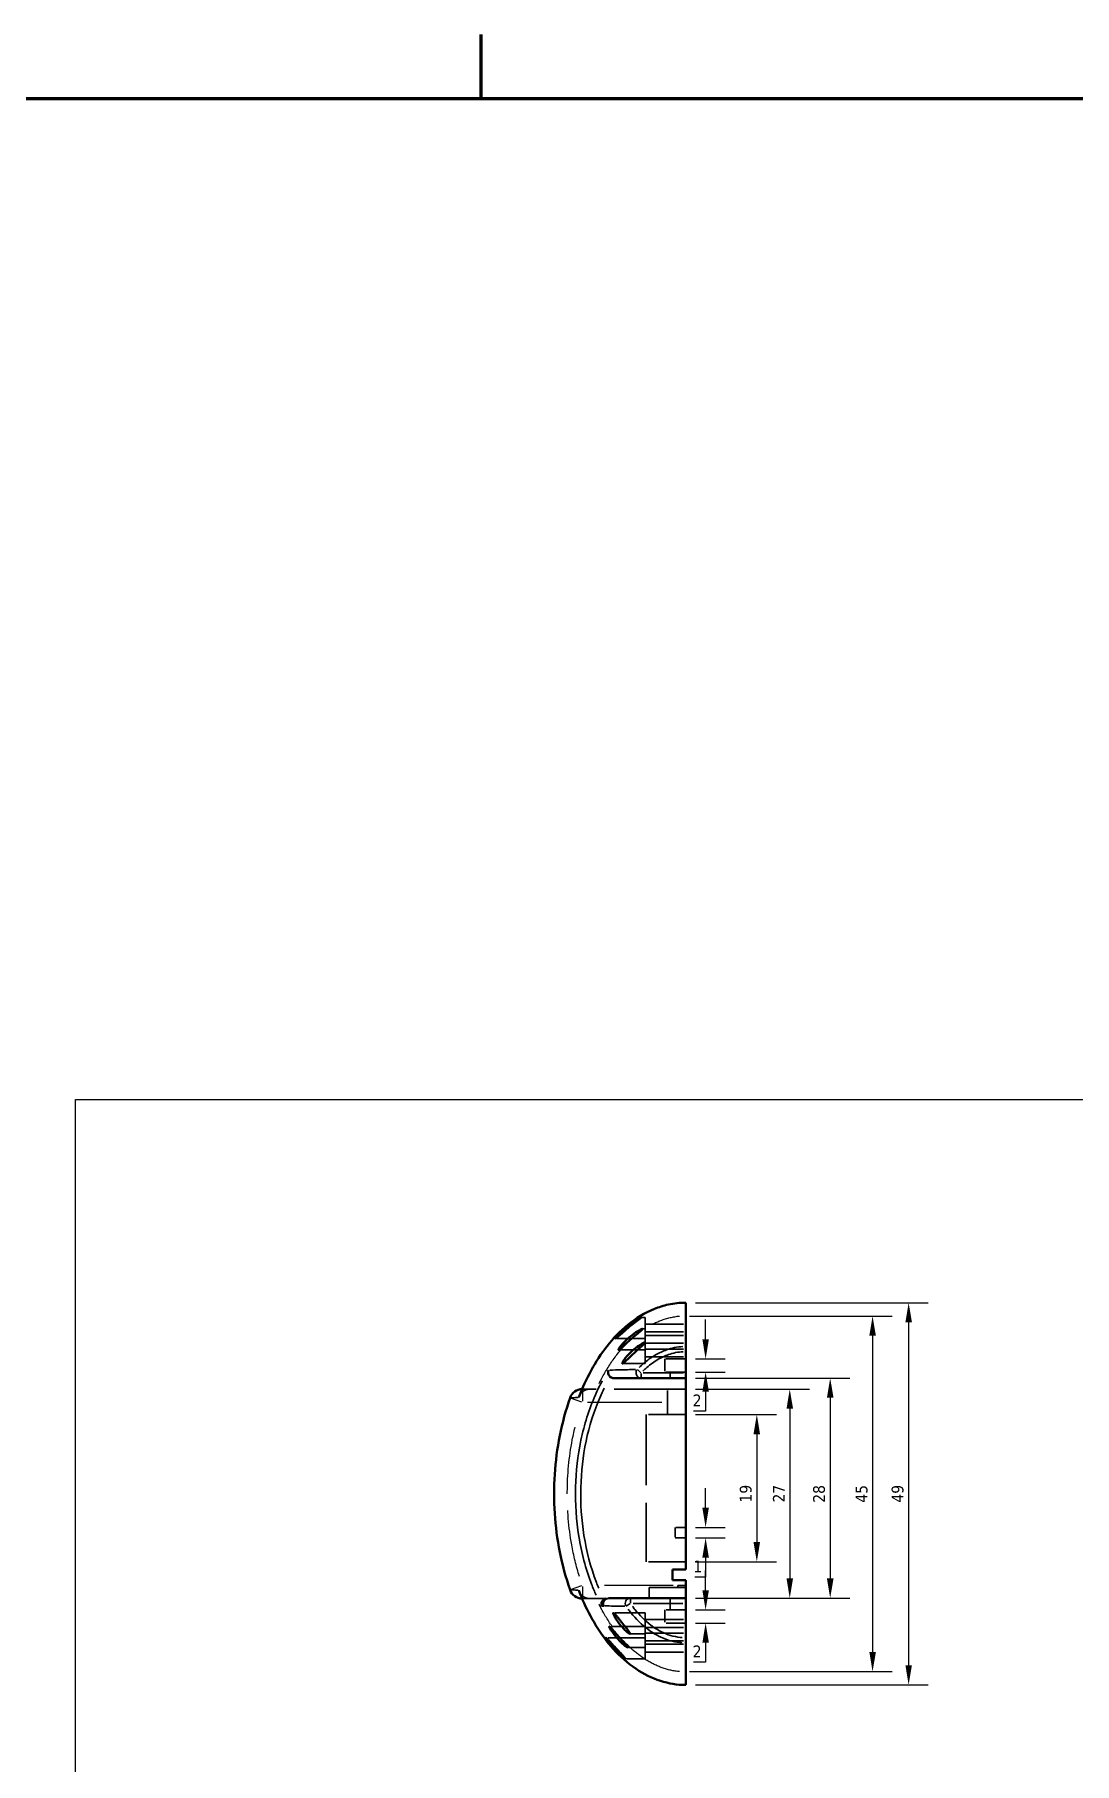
# Model space of a CAD drawing. Header units: millimetres. Extents: x 25 to 1092, y 13 to 851.
# Drawn here: x 222.6 to 354.9, y 626.2 to 846.3 of the extents above; entities that cross this region are included whole.
import ezdxf

# ---------------------------------------------------------------- set-up
doc = ezdxf.new("R2010")
doc.units = ezdxf.units.MM
doc.header["$LTSCALE"] = 50.8
doc.linetypes.add('DASHED', pattern=[0.2067, 0.1654, -0.0413])
for name, color, linetype, lineweight in [('Border (ANSI)', 7, 'Continuous', 70), ('Hidden (ANSI)', 7, 'DASHED', 35), ('Hidden Narrow (ANSI)', 7, 'DASHED', 25), ('Visible (ANSI)', 7, 'Continuous', 50), ('Visible Narrow (ANSI)', 7, 'Continuous', 35)]:
    doc.layers.add(name, color=color, linetype=linetype, lineweight=lineweight)
doc.styles.add('Note Text (ISO)', font='tahoma.ttf')
doc.dimstyles.get("Standard").update_dxf_attribs({"dimtxt": 1.5, "dimasz": 2.5, "dimexe": 2.5, "dimexo": 1.25, "dimtad": 1, "dimtoh": 1, "dimdec": 0, "dimzin": 0, "dimdsep": 46, "dimtxsty": 'Note Text (ISO)', "dimcen": 2, "dimclrd": 256, "dimclre": 256, "dimclrt": 256, "dimadec": 0, "dimazin": 0, "dimtfac": 1, "dimtdec": 0, "dimtofl": 0, "dimtmove": 0, "dimatfit": 3, "dimfxl": 25.4, "dimtolj": 1, "dimtzin": 0, "dimlwd": -1, "dimlwe": -1, "dimarcsym": 0})

# ---------------------------------------------------------------- blocks, each defined once
blk = doc.blocks.new('Borders Default Border')
at = {"layer": 'Border (ANSI)'}
blk.add_line((5.5, 16.5), (5.5, 16.66), dxfattribs=at)
at = {"layer": 'Border (ANSI)', "flags": 128}
blk.add_lwpolyline([(0.75, 0.5), (0.75, 16.5), (21.25, 16.5), (21.25, 0.5), (0.75, 0.5)], dxfattribs=at)
blk = doc.blocks.new('*D36')
at = {"transparency": 16777216}
for p, q in [((306.7, 684.9), (336.32, 684.9)), ((333.82, 682.4), (333.82, 638.75)), ((306.7, 636.25), (336.32, 636.25))]:
    blk.add_line(p, q, dxfattribs=at)
for points in [[(333.41, 682.4), (334.24, 682.4), (333.82, 684.9)], [(333.41, 638.75), (334.24, 638.75), (333.82, 636.25)]]:
    blk.add_solid(points, dxfattribs=at)
at = {"layer": 'Defpoints', "color": 0, "transparency": 16777216}
for p in [(305.45, 684.9), (305.45, 636.25), (333.82, 636.25)]:
    blk.add_point(p, dxfattribs=at)
at = {"transparency": 16777216, "insert": (332.42, 660.58), "char_height": 1.5, "attachment_point": 5, "rotation": 90, "style": 'Note Text (ISO)'}
blk.add_mtext('\\A1;49', dxfattribs=at)
blk = doc.blocks.new('*D37')
at = {"transparency": 16777216}
for p, q in [((305.92, 683.2), (331.73, 683.2)), ((329.23, 680.7), (329.23, 640.43)), ((305.92, 637.93), (331.73, 637.93))]:
    blk.add_line(p, q, dxfattribs=at)
for points in [[(328.82, 680.7), (329.65, 680.7), (329.23, 683.2)], [(328.82, 640.43), (329.65, 640.43), (329.23, 637.93)]]:
    blk.add_solid(points, dxfattribs=at)
at = {"layer": 'Defpoints', "color": 0, "transparency": 16777216}
for p in [(304.67, 683.2), (304.67, 637.93), (329.23, 637.93)]:
    blk.add_point(p, dxfattribs=at)
at = {"transparency": 16777216, "insert": (327.84, 660.56), "char_height": 1.5, "attachment_point": 5, "rotation": 89.9991, "style": 'Note Text (ISO)'}
blk.add_mtext('\\A1;45', dxfattribs=at)
blk = doc.blocks.new('*D39')
at = {"transparency": 16777216}
for p, q in [((306.7, 670.66), (317, 670.66)), ((314.5, 668.16), (314.5, 654.42)), ((306.7, 651.92), (317, 651.92))]:
    blk.add_line(p, q, dxfattribs=at)
for points in [[(314.08, 668.16), (314.91, 668.16), (314.5, 670.66)], [(314.08, 654.42), (314.91, 654.42), (314.5, 651.92)]]:
    blk.add_solid(points, dxfattribs=at)
at = {"layer": 'Defpoints', "color": 0, "transparency": 16777216}
for p in [(305.45, 670.66), (305.45, 651.92), (314.5, 651.92)]:
    blk.add_point(p, dxfattribs=at)
at = {"transparency": 16777216, "insert": (313.09, 660.59), "char_height": 1.5, "attachment_point": 5, "rotation": 90, "style": 'Note Text (ISO)'}
blk.add_mtext('\\A1;19', dxfattribs=at)
blk = doc.blocks.new('*D40')
at = {"transparency": 16777216}
for p, q in [((306.7, 675.29), (326.34, 675.29)), ((323.84, 672.79), (323.84, 649.79)), ((306.7, 647.29), (326.34, 647.29))]:
    blk.add_line(p, q, dxfattribs=at)
for points in [[(323.42, 672.79), (324.26, 672.79), (323.84, 675.29)], [(323.42, 649.79), (324.26, 649.79), (323.84, 647.29)]]:
    blk.add_solid(points, dxfattribs=at)
at = {"layer": 'Defpoints', "color": 0, "transparency": 16777216}
for p in [(305.45, 675.29), (305.45, 647.29), (323.84, 647.29)]:
    blk.add_point(p, dxfattribs=at)
at = {"transparency": 16777216, "insert": (322.43, 660.56), "char_height": 1.5, "attachment_point": 5, "rotation": 90, "style": 'Note Text (ISO)'}
blk.add_mtext('\\A1;28', dxfattribs=at)
blk = doc.blocks.new('*D41')
at = {"transparency": 16777216}
for p, q in [((307.98, 658.79), (307.98, 661.29)), ((306.7, 656.29), (310.48, 656.29)), ((306.7, 654.96), (310.48, 654.96)), ((307.98, 652.46), (307.98, 649.96)), ((307.98, 649.96), (306.63, 649.96))]:
    blk.add_line(p, q, dxfattribs=at)
for points in [[(307.57, 658.79), (308.4, 658.79), (307.98, 656.29)], [(307.57, 652.46), (308.4, 652.46), (307.98, 654.96)]]:
    blk.add_solid(points, dxfattribs=at)
at = {"layer": 'Defpoints', "color": 0, "transparency": 16777216}
for p in [(305.45, 656.29), (305.45, 654.96), (307.98, 654.96)]:
    blk.add_point(p, dxfattribs=at)
at = {"transparency": 16777216, "insert": (306.99, 651.33), "char_height": 1.5, "attachment_point": 5, "style": 'Note Text (ISO)'}
blk.add_mtext('\\A1;1', dxfattribs=at)
blk = doc.blocks.new('*D48')
at = {"transparency": 16777216}
for p, q in [((307.98, 680.24), (307.98, 682.74)), ((306.7, 677.74), (310.48, 677.74)), ((306.7, 676.07), (310.48, 676.07)), ((307.98, 673.57), (307.98, 671.07)), ((307.98, 671.07), (306.43, 671.07))]:
    blk.add_line(p, q, dxfattribs=at)
for points in [[(307.57, 680.24), (308.4, 680.24), (307.98, 677.74)], [(307.57, 673.57), (308.4, 673.57), (307.98, 676.07)]]:
    blk.add_solid(points, dxfattribs=at)
at = {"layer": 'Defpoints', "color": 0, "transparency": 16777216}
for p in [(305.45, 677.74), (305.45, 676.07), (307.98, 676.07)]:
    blk.add_point(p, dxfattribs=at)
at = {"transparency": 16777216, "insert": (306.9, 672.46), "char_height": 1.5, "attachment_point": 5, "style": 'Note Text (ISO)'}
blk.add_mtext('\\A1;2', dxfattribs=at)
blk = doc.blocks.new('*D49')
at = {"transparency": 16777216}
for p, q in [((307.98, 648.29), (307.98, 650.79)), ((306.7, 645.79), (310.48, 645.79)), ((306.7, 644.12), (310.48, 644.12)), ((307.98, 641.62), (307.98, 639.12)), ((307.98, 639.12), (306.43, 639.12))]:
    blk.add_line(p, q, dxfattribs=at)
for points in [[(307.57, 648.29), (308.4, 648.29), (307.98, 645.79)], [(307.57, 641.62), (308.4, 641.62), (307.98, 644.12)]]:
    blk.add_solid(points, dxfattribs=at)
at = {"layer": 'Defpoints', "color": 0, "transparency": 16777216}
for p in [(305.45, 645.79), (305.45, 644.12), (307.98, 644.12)]:
    blk.add_point(p, dxfattribs=at)
at = {"transparency": 16777216, "insert": (306.9, 640.51), "char_height": 1.5, "attachment_point": 5, "style": 'Note Text (ISO)'}
blk.add_mtext('\\A1;2', dxfattribs=at)
blk = doc.blocks.new('*D53')
at = {"transparency": 16777216}
for p, q in [((306.7, 673.9), (321.19, 673.9)), ((318.69, 671.4), (318.69, 649.79)), ((306.7, 647.29), (321.19, 647.29))]:
    blk.add_line(p, q, dxfattribs=at)
for points in [[(318.28, 671.4), (319.11, 671.4), (318.69, 673.9)], [(318.28, 649.79), (319.11, 649.79), (318.69, 647.29)]]:
    blk.add_solid(points, dxfattribs=at)
at = {"layer": 'Defpoints', "color": 0, "transparency": 16777216}
for p in [(305.45, 673.9), (305.45, 647.29), (318.69, 647.29)]:
    blk.add_point(p, dxfattribs=at)
at = {"transparency": 16777216, "insert": (317.3, 660.59), "char_height": 1.5, "attachment_point": 5, "rotation": 90, "style": 'Note Text (ISO)'}
blk.add_mtext('\\A1;27', dxfattribs=at)

msp = doc.modelspace()

# ---------------------------------------------------------------- linework, layer by layer
msp.add_lwpolyline([(524.77, 500.75), (227.77, 500.75), (227.77, 710.75), (524.77, 710.75)], close=True)
at = {"layer": 'Hidden (ANSI)', "ltscale": 0.063182}
msp.add_line((300.28, 683), (299.72, 683), dxfattribs=at)
at = {"layer": 'Hidden (ANSI)', "ltscale": 0.247275}
for p, q in [((300.28, 683), (300.28, 681.57)), ((300.28, 641.01), (300.28, 639.57))]:
    msp.add_line(p, q, dxfattribs=at)
at = {"layer": 'Hidden (ANSI)', "ltscale": 0.424221}
msp.add_line((300.28, 680.34), (296.51, 680.34), dxfattribs=at)
at = {"layer": 'Hidden (ANSI)', "ltscale": 0.038005}
msp.add_line((300.28, 681.57), (299.95, 681.57), dxfattribs=at)
at = {"layer": 'Hidden (ANSI)', "ltscale": 0.580428}
for p, q in [((300.28, 682.17), (305.45, 682.17)), ((300.28, 681.17), (305.45, 681.17)), ((300.28, 680.73), (305.45, 680.73)), ((300.28, 679.73), (305.45, 679.73)), ((300.28, 679), (305.45, 679)), ((300.28, 678), (305.45, 678)), ((300.28, 644.57), (305.45, 644.57)), ((300.28, 643.57), (305.45, 643.57)), ((300.28, 642.85), (305.45, 642.85)), ((300.28, 641.85), (305.45, 641.85)), ((300.28, 641.41), (305.45, 641.41)), ((300.28, 640.41), (305.45, 640.41))]:
    msp.add_line(p, q, dxfattribs=at)
at = {"layer": 'Hidden (ANSI)', "ltscale": 0.280598}
for p, q in [((300.28, 681.57), (300.28, 679.84)), ((300.28, 642.74), (300.28, 641.01))]:
    msp.add_line(p, q, dxfattribs=at)
at = {"layer": 'Hidden (ANSI)', "ltscale": 0.381349}
msp.add_line((300.28, 678.9), (296.89, 678.9), dxfattribs=at)
at = {"layer": 'Hidden (ANSI)', "ltscale": 0.004218}
msp.add_line((300.28, 679.84), (300.25, 679.84), dxfattribs=at)
at = {"layer": 'Hidden (ANSI)', "ltscale": 0.471064}
for p, q in [((300.28, 679.84), (300.28, 677.17)), ((300.28, 645.41), (300.28, 642.74))]:
    msp.add_line(p, q, dxfattribs=at)
at = {"layer": 'Hidden (ANSI)', "ltscale": 0.324715}
msp.add_line((300.28, 677.17), (297.4, 677.17), dxfattribs=at)
at = {"layer": 'Hidden (ANSI)', "ltscale": 0.18737}
for p, q in [((302.78, 677.74), (302.78, 676.07)), ((302.81, 645.79), (302.81, 644.12))]:
    msp.add_line(p, q, dxfattribs=at)
at = {"layer": 'Hidden (ANSI)', "ltscale": 0.299852}
for p, q in [((305.45, 677.74), (302.78, 677.74)), ((305.45, 676.07), (302.78, 676.07))]:
    msp.add_line(p, q, dxfattribs=at)
at = {"layer": 'Hidden (ANSI)', "ltscale": 0.087913}
msp.add_line((303.45, 676.07), (303.45, 675.29), dxfattribs=at)
at = {"layer": 'Hidden (ANSI)', "ltscale": 0.954742}
msp.add_line((292.31, 673.9), (293.25, 673.9), dxfattribs=at)
at = {"layer": 'Hidden (ANSI)', "ltscale": 0.019824}
msp.add_line((293.25, 673.9), (293.27, 673.9), dxfattribs=at)
at = {"layer": 'Hidden (ANSI)', "ltscale": 0.094788}
msp.add_line((293.27, 673.9), (294.09, 673.9), dxfattribs=at)
at = {"layer": 'Hidden (ANSI)', "ltscale": 1.081891}
msp.add_line((305.45, 673.9), (294.09, 673.9), dxfattribs=at)
at = {"layer": 'Hidden (ANSI)', "ltscale": 0.364882}
msp.add_line((303.12, 670.66), (303.12, 673.9), dxfattribs=at)
at = {"layer": 'Hidden (ANSI)', "ltscale": 0.56606}
for p, q in [((305.45, 670.66), (300.41, 670.66)), ((305.45, 651.92), (300.41, 651.92))]:
    msp.add_line(p, q, dxfattribs=at)
at = {"layer": 'Hidden (ANSI)', "ltscale": 1.070439}
msp.add_line((300.41, 670.66), (300.41, 651.92), dxfattribs=at)
at = {"layer": 'Hidden (ANSI)', "ltscale": 0.149876}
for p, q in [((305.45, 656.29), (304.11, 656.29)), ((304.11, 656.29), (304.11, 654.96)), ((304.11, 654.96), (305.45, 654.96))]:
    msp.add_line(p, q, dxfattribs=at)
at = {"layer": 'Hidden (ANSI)', "ltscale": 0.954725}
msp.add_line((293.25, 647.23), (292.31, 647.23), dxfattribs=at)
at = {"layer": 'Hidden (ANSI)', "ltscale": 0.01945}
msp.add_line((293.25, 647.23), (293.27, 647.23), dxfattribs=at)
at = {"layer": 'Hidden (ANSI)', "ltscale": 0.093798}
msp.add_line((294.08, 647.23), (293.27, 647.23), dxfattribs=at)
at = {"layer": 'Hidden (ANSI)', "ltscale": 0.151631}
msp.add_line((295.43, 647.23), (294.08, 647.23), dxfattribs=at)
at = {"layer": 'Hidden (ANSI)', "ltscale": 0.188946}
msp.add_line((295.43, 647.23), (295.64, 647.23), dxfattribs=at)
at = {"layer": 'Hidden (ANSI)', "ltscale": 1.046041}
msp.add_line((305.45, 648.66), (300.79, 648.66), dxfattribs=at)
at = {"layer": 'Hidden (ANSI)', "ltscale": 0.16054}
msp.add_line((300.79, 648.66), (300.79, 647.23), dxfattribs=at)
at = {"layer": 'Hidden (ANSI)', "ltscale": 0.168623}
msp.add_line((303.45, 645.79), (303.45, 647.29), dxfattribs=at)
at = {"layer": 'Hidden (ANSI)', "ltscale": 0.17617}
msp.add_line((304.45, 648.9), (305.45, 648.9), dxfattribs=at)
at = {"layer": 'Hidden (ANSI)', "ltscale": 0.02673}
msp.add_line((304.45, 648.9), (304.45, 648.66), dxfattribs=at)
at = {"layer": 'Hidden (ANSI)', "ltscale": 0.454079}
msp.add_line((300.28, 645.41), (296.25, 645.41), dxfattribs=at)
at = {"layer": 'Hidden (ANSI)', "ltscale": 0.296103}
for p, q in [((305.45, 645.79), (302.81, 645.79)), ((305.45, 644.12), (302.81, 644.12))]:
    msp.add_line(p, q, dxfattribs=at)
at = {"layer": 'Hidden (ANSI)', "ltscale": 0.511094}
msp.add_line((300.28, 643.68), (295.74, 643.68), dxfattribs=at)
at = {"layer": 'Hidden (ANSI)', "ltscale": 0.21634}
msp.add_line((300.28, 642.74), (298.36, 642.74), dxfattribs=at)
at = {"layer": 'Hidden (ANSI)', "ltscale": 0.559808}
msp.add_line((300.28, 642.24), (295.31, 642.24), dxfattribs=at)
at = {"layer": 'Hidden (ANSI)', "ltscale": 0.249741}
msp.add_line((300.28, 641.01), (298.06, 641.01), dxfattribs=at)
at = {"layer": 'Hidden (ANSI)', "ltscale": 0.283134}
msp.add_line((300.28, 639.57), (297.77, 639.57), dxfattribs=at)
at = {"layer": 'Hidden (ANSI)', "ltscale": 0.005069}
msp.add_arc((292.31, 672.23), 1.67, 90, 91.5799, dxfattribs=at)
at = {"layer": 'Hidden (ANSI)', "ltscale": 0.005133}
msp.add_arc((292.31, 648.9), 1.67, 268.4006, 270, dxfattribs=at)
at = {"layer": 'Hidden (ANSI)', "ltscale": 0.263497}
msp.add_open_spline([(293.27, 673.9), (293.09, 673.9), (292.92, 673.87), (292.56, 673.74), (292.38, 673.63), (292.08, 673.34), (291.96, 673.15), (291.88, 672.95)], degree=3, knots=[0, 0, 0, 0, 0.1798555, 0.1798555, 0.4228128, 0.4228128, 0.6978519, 0.6978519, 0.6978519, 0.6978519], dxfattribs=at)
at = {"layer": 'Hidden (ANSI)', "ltscale": 0.262585}
msp.add_open_spline([(293.27, 647.23), (293.08, 647.23), (292.91, 647.27), (292.56, 647.39), (292.38, 647.51), (292.08, 647.8), (291.96, 647.98), (291.88, 648.19)], degree=3, knots=[-0.7574116, -0.7574116, -0.7574116, -0.7574116, -0.5755807, -0.5755807, -0.3309444, -0.3309444, -0.0544388, -0.0544388, -0.0544388, -0.0544388], dxfattribs=at)
at = {"layer": 'Hidden (ANSI)', "ltscale": 0.15564}
msp.add_open_spline([(295.05, 646.25), (295.01, 646.32), (294.98, 646.41), (294.96, 646.58), (294.97, 646.66), (295.02, 646.83), (295.06, 646.91), (295.17, 647.04), (295.23, 647.1), (295.36, 647.17), (295.41, 647.2), (295.53, 647.23), (295.58, 647.23), (295.64, 647.23)], degree=3, knots=[0, 0, 0, 0, 0.077845, 0.077845, 0.1553501, 0.1553501, 0.2330586, 0.2330586, 0.3113986, 0.3113986, 0.3639185, 0.3639185, 0.416497, 0.416497, 0.416497, 0.416497], dxfattribs=at)
at = {"layer": 'Hidden (ANSI)', "ltscale": 0.010498}
msp.add_open_spline([(295.33, 647.23), (295.36, 647.23), (295.39, 647.23), (295.43, 647.23)], degree=3, dxfattribs=at)
at = {"layer": 'Hidden Narrow (ANSI)', "ltscale": 0.26493}
for p, q in [((292.31, 673.89), (292.31, 672.36)), ((292.31, 648.77), (292.31, 647.24))]:
    msp.add_line(p, q, dxfattribs=at)
at = {"layer": 'Hidden Narrow (ANSI)', "ltscale": 0.255264}
for p, q in [((290.75, 672.79), (292.19, 672.28)), ((292.19, 648.86), (290.75, 648.35))]:
    msp.add_line(p, q, dxfattribs=at)
at = {"layer": 'Hidden Narrow (ANSI)', "ltscale": 1.125864}
msp.add_line((292.97, 672.23), (304.79, 672.23), dxfattribs=at)
at = {"layer": 'Hidden Narrow (ANSI)', "ltscale": 1.04047}
msp.add_line((303.84, 648.9), (292.92, 648.9), dxfattribs=at)
at = {"layer": 'Hidden Narrow (ANSI)', "ltscale": 0.004561}
msp.add_ellipse((292.31, 672.23), major_axis=(0, 1.67), ratio=0.998154, start_param=0.001381, end_param=0.026244, dxfattribs=at)
at = {"layer": 'Hidden Narrow (ANSI)', "ltscale": 0.004619}
msp.add_ellipse((292.31, 648.9), major_axis=(0, -1.67), ratio=0.998154, start_param=6.256617, end_param=6.281787, dxfattribs=at)
at = {"layer": 'Hidden Narrow (ANSI)', "ltscale": 0.997538}
msp.add_open_spline([(294.42, 674.6), (294.5, 674.77), (294.59, 674.94), (295.17, 676.04), (295.72, 676.95), (296.96, 678.65), (297.66, 679.45), (298.43, 680.17), (298.99, 680.69), (299.59, 681.17), (300.88, 682.01), (301.57, 682.37), (303.05, 682.93), (303.86, 683.12), (304.67, 683.2)], degree=3, knots=[13.116324, 13.116324, 13.116324, 13.116324, 13.288086, 13.288086, 14.236648, 14.236648, 15.185216, 15.185216, 15.185216, 15.877357, 15.877357, 16.569499, 16.569499, 17.30616, 17.30616, 17.30616, 17.30616], dxfattribs=at)
at = {"layer": 'Hidden Narrow (ANSI)', "ltscale": 1.018449}
msp.add_open_spline([(291.93, 650.03), (291.52, 651.36), (291.19, 652.72), (290.55, 656.3), (290.36, 658.55), (290.38, 660.79), (290.39, 663.02), (290.6, 665.24), (291.25, 668.67), (291.56, 669.9), (291.93, 671.11)], degree=3, knots=[6.094793, 6.094793, 6.094793, 6.094793, 7.350007, 7.350007, 9.370849, 9.370849, 9.370849, 11.373166, 11.373166, 12.512025, 12.512025, 12.512025, 12.512025], dxfattribs=at)
at = {"layer": 'Hidden Narrow (ANSI)', "ltscale": 0.998343}
msp.add_open_spline([(304.67, 637.93), (303.92, 638), (303.17, 638.17), (301.75, 638.67), (301.07, 639.01), (299.79, 639.81), (299.19, 640.27), (298.63, 640.77), (297.86, 641.46), (297.17, 642.23), (295.93, 643.87), (295.37, 644.74), (294.71, 645.93), (294.56, 646.23), (294.41, 646.53)], degree=3, knots=[0.232956, 0.232956, 0.232956, 0.232956, 0.913344, 0.913344, 1.592797, 1.592797, 2.27225, 2.27225, 2.27225, 3.198037, 3.198037, 4.123818, 4.123818, 4.426169, 4.426169, 4.426169, 4.426169], dxfattribs=at)
at = {"layer": 'Visible (ANSI)'}
for p, q in [((305.45, 684.9), (305.45, 684.89)), ((305.45, 684.89), (305.45, 679.32)), ((305.45, 679.32), (305.45, 678.67)), ((305.45, 675.96), (305.45, 678.67)), ((305.45, 675.29), (305.45, 675.96)), ((299.77, 675.29), (296.3, 675.29)), ((305.45, 675.29), (299.77, 675.29)), ((305.45, 650.92), (305.45, 675.29)), ((305.45, 650.92), (303.78, 650.92)), ((303.78, 650.92), (303.78, 649.59)), ((303.78, 649.59), (305.45, 649.59)), ((305.45, 647.29), (305.45, 649.59)), ((295.61, 647.29), (298.41, 647.29)), ((298.41, 647.29), (305.45, 647.29)), ((305.45, 646.62), (305.45, 647.29)), ((305.45, 642.25), (305.45, 646.62)), ((305.45, 642.25), (305.45, 641.6)), ((305.45, 641.6), (305.45, 636.25)), ((305.45, 636.25), (305.45, 636.24))]:
    msp.add_line(p, q, dxfattribs=at)
for centre, start, end in [((292.31, 672.23), 91.5799, 160.4646), ((292.31, 648.9), 199.5354, 268.4006)]:
    msp.add_arc(centre, 1.67, start, end, dxfattribs=at)
for points, knots in [([(291.88, 672.95), (292.31, 674.08), (292.82, 675.19), (294, 677.35), (294.67, 678.39), (296.22, 680.36), (297.1, 681.28), (299.1, 682.91), (300.23, 683.61), (302.04, 684.34), (302.64, 684.53), (303.97, 684.82), (304.71, 684.9), (305.45, 684.9)], [12.379338, 12.379338, 12.379338, 12.379338, 13.411256, 13.411256, 14.443174, 14.443174, 15.475093, 15.475093, 16.507011, 16.507011, 16.982949, 16.982949, 17.538929, 17.538929, 17.538929, 17.538929]), ([(297.43, 681.42), (297.37, 681.36), (297.3, 681.3), (297.07, 681.07), (296.92, 680.91), (296.71, 680.67), (296.63, 680.57), (296.54, 680.44), (296.51, 680.39), (296.49, 680.34), (296.5, 680.33), (296.56, 680.35), (296.61, 680.39), (296.76, 680.51), (296.87, 680.61), (297.19, 680.89), (297.41, 681.08), (297.94, 681.54), (298.24, 681.8), (298.84, 682.27), (299.11, 682.48), (299.45, 682.74), (299.56, 682.82), (299.68, 682.93), (299.71, 682.96), (299.74, 682.99), (299.74, 683), (299.7, 683), (299.66, 682.99), (299.51, 682.93), (299.38, 682.86), (298.98, 682.63), (298.68, 682.44), (298.03, 681.96), (297.71, 681.69), (297.43, 681.42)], [-3.538072, -3.538072, -3.538072, -3.538072, -3.460685, -3.460685, -3.229608, -3.229608, -3.05045, -3.05045, -2.910883, -2.910883, -2.768984, -2.768984, -2.604602, -2.604602, -2.395828, -2.395828, -2.127565, -2.127565, -1.816163, -1.816163, -1.499943, -1.499943, -1.301874, -1.301874, -1.176175, -1.176175, -1.067259, -1.067259, -0.930611, -0.930611, -0.704789, -0.704789, -0.353422, -0.353422, 0, 0, 0, 0]), ([(297.6, 679.87), (297.47, 679.73), (297.34, 679.59), (297.13, 679.33), (297.05, 679.22), (296.93, 679.06), (296.9, 679), (296.87, 678.92), (296.87, 678.9), (296.91, 678.9), (296.95, 678.92), (297.07, 679), (297.16, 679.08), (297.42, 679.31), (297.6, 679.47), (298.07, 679.89), (298.35, 680.15), (298.88, 680.61), (299.13, 680.81), (299.52, 681.13), (299.68, 681.26), (299.85, 681.41), (299.91, 681.46), (299.96, 681.53), (299.97, 681.55), (299.96, 681.57), (299.94, 681.57), (299.86, 681.55), (299.78, 681.52), (299.54, 681.4), (299.34, 681.28), (298.83, 680.95), (298.53, 680.72), (298.01, 680.27), (297.8, 680.07), (297.6, 679.87)], [-3.25784, -3.25784, -3.25784, -3.25784, -3.078455, -3.078455, -2.918085, -2.918085, -2.788369, -2.788369, -2.674113, -2.674113, -2.53527, -2.53527, -2.363679, -2.363679, -2.146466, -2.146466, -1.871458, -1.871458, -1.615851, -1.615851, -1.389155, -1.389155, -1.258465, -1.258465, -1.161969, -1.161969, -1.056797, -1.056797, -0.891129, -0.891129, -0.605581, -0.605581, -0.255669, -0.255669, 0, 0, 0, 0]), ([(297.89, 677.99), (297.84, 677.94), (297.79, 677.88), (297.64, 677.68), (297.55, 677.56), (297.44, 677.38), (297.41, 677.31), (297.37, 677.22), (297.37, 677.19), (297.39, 677.16), (297.43, 677.17), (297.53, 677.24), (297.61, 677.3), (297.83, 677.49), (297.98, 677.64), (298.38, 678.02), (298.62, 678.25), (299.13, 678.72), (299.37, 678.94), (299.74, 679.27), (299.88, 679.39), (300.08, 679.58), (300.16, 679.65), (300.24, 679.75), (300.26, 679.78), (300.28, 679.82), (300.28, 679.83), (300.24, 679.84), (300.2, 679.83), (300.06, 679.78), (299.94, 679.72), (299.6, 679.52), (299.35, 679.36), (298.85, 678.96), (298.6, 678.74), (298.2, 678.35), (298.03, 678.17), (297.89, 677.99)], [-3.467375, -3.467375, -3.467375, -3.467375, -3.395443, -3.395443, -3.218638, -3.218638, -3.075479, -3.075479, -2.942629, -2.942629, -2.794383, -2.794383, -2.605932, -2.605932, -2.359111, -2.359111, -2.051211, -2.051211, -1.754879, -1.754879, -1.540704, -1.540704, -1.365017, -1.365017, -1.256684, -1.256684, -1.15863, -1.15863, -1.028123, -1.028123, -0.810215, -0.810215, -0.502706, -0.502706, -0.213952, -0.213952, 0, 0, 0, 0]), ([(295.87, 675.44), (295.82, 675.48), (295.78, 675.53), (295.69, 675.64), (295.66, 675.71), (295.6, 675.86), (295.58, 675.95), (295.58, 676.14), (295.6, 676.23), (295.64, 676.32), (295.64, 676.32), (295.64, 676.32)], [-0.3527354, -0.3527354, -0.3527354, -0.3527354, -0.2920837, -0.2920837, -0.218479, -0.218479, -0.119912, -0.119912, 0, 0, 0.0008675, 0.0008675, 0.0008675, 0.0008675]), ([(296.3, 675.29), (296.23, 675.29), (296.16, 675.3), (296.03, 675.34), (295.97, 675.37), (295.9, 675.42), (295.89, 675.43), (295.87, 675.44)], [-0.4319934, -0.4319934, -0.4319934, -0.4319934, -0.3714916, -0.3714916, -0.3110928, -0.3110928, -0.2953317, -0.2953317, -0.2953317, -0.2953317]), ([(290.74, 648.34), (290.18, 649.92), (289.75, 651.53), (289.1, 654.79), (288.89, 656.43), (288.68, 659.74), (288.68, 661.4), (288.89, 664.7), (289.1, 666.35), (289.75, 669.6), (290.18, 671.21), (290.74, 672.79)], [5.73828, 5.73828, 5.73828, 5.73828, 7.164331, 7.164331, 8.590383, 8.590383, 10.016435, 10.016435, 11.442487, 11.442487, 12.868538, 12.868538, 12.868538, 12.868538]), ([(291.88, 672.95), (291.86, 672.91), (291.85, 672.86), (291.84, 672.82), (291.84, 672.82), (291.84, 672.82)], [0.69785186, 0.69785186, 0.69785186, 0.69785186, 0.75197971, 0.75197971, 0.75337646, 0.75337646, 0.75337646, 0.75337646]), ([(291.88, 648.19), (291.86, 648.23), (291.85, 648.27), (291.84, 648.31), (291.84, 648.31), (291.84, 648.31)], [-0.05443882, -0.05443882, -0.05443882, -0.05443882, 0, 0, 0.00140522, 0.00140522, 0.00140522, 0.00140522]), ([(305.45, 636.24), (304.36, 636.24), (303.27, 636.42), (301.12, 637.11), (300.07, 637.65), (298.05, 639.02), (297.09, 639.88), (295.4, 641.75), (294.67, 642.76), (293.37, 644.87), (292.81, 645.96), (292.17, 647.45), (292.02, 647.82), (291.88, 648.19)], [0, 0, 0, 0, 0.820069, 0.820069, 1.725174, 1.725174, 2.756753, 2.756753, 3.788332, 3.788332, 4.81991, 4.81991, 5.157893, 5.157893, 5.157893, 5.157893]), ([(294.76, 646.25), (294.76, 646.25), (294.76, 646.25), (294.72, 646.34), (294.71, 646.45), (294.72, 646.64), (294.74, 646.72), (294.81, 646.87), (294.85, 646.94), (294.95, 647.04), (295, 647.08), (295.05, 647.12)], [-0.3528563, -0.3528563, -0.3528563, -0.3528563, -0.3519917, -0.3519917, -0.2285953, -0.2285953, -0.1315002, -0.1315002, -0.0594108, -0.0594108, 0, 0, 0, 0]), ([(295.05, 647.12), (295.09, 647.15), (295.13, 647.17), (295.22, 647.2), (295.28, 647.22), (295.33, 647.23)], [-0.11912093, -0.11912093, -0.11912093, -0.11912093, -0.07936832, -0.07936832, -0.028336, -0.028336, -0.028336, -0.028336]), ([(296.62, 644.58), (296.72, 644.43), (296.83, 644.27), (297.12, 643.89), (297.3, 643.67), (297.64, 643.3), (297.8, 643.15), (298.03, 642.94), (298.13, 642.87), (298.27, 642.77), (298.32, 642.74), (298.38, 642.74), (298.39, 642.75), (298.38, 642.8), (298.35, 642.85), (298.27, 642.97), (298.2, 643.07), (298.01, 643.32), (297.88, 643.49), (297.55, 643.9), (297.38, 644.12), (297.06, 644.52), (296.92, 644.69), (296.68, 644.98), (296.58, 645.1), (296.42, 645.28), (296.35, 645.35), (296.26, 645.41), (296.24, 645.42), (296.22, 645.37), (296.23, 645.33), (296.27, 645.2), (296.32, 645.1), (296.44, 644.87), (296.52, 644.73), (296.62, 644.58)], [-2.875457, -2.875457, -2.875457, -2.875457, -2.701943, -2.701943, -2.443889, -2.443889, -2.22505, -2.22505, -2.06629, -2.06629, -1.928377, -1.928377, -1.820679, -1.820679, -1.707921, -1.707921, -1.553401, -1.553401, -1.339558, -1.339558, -1.102167, -1.102167, -0.898251, -0.898251, -0.73008, -0.73008, -0.572911, -0.572911, -0.436891, -0.436891, -0.307786, -0.307786, -0.168183, -0.168183, 0, 0, 0, 0]), ([(296.35, 642.65), (296.5, 642.44), (296.67, 642.24), (297.04, 641.84), (297.24, 641.64), (297.56, 641.35), (297.69, 641.25), (297.87, 641.11), (297.94, 641.07), (298.04, 641.01), (298.07, 641.01), (298.09, 641.03), (298.08, 641.05), (298.03, 641.14), (297.98, 641.2), (297.83, 641.38), (297.72, 641.51), (297.43, 641.84), (297.24, 642.04), (296.86, 642.48), (296.66, 642.71), (296.34, 643.08), (296.21, 643.22), (296.02, 643.44), (295.94, 643.52), (295.82, 643.64), (295.78, 643.67), (295.73, 643.68), (295.72, 643.67), (295.73, 643.6), (295.76, 643.54), (295.85, 643.37), (295.91, 643.26), (296.09, 642.99), (296.21, 642.82), (296.35, 642.65)], [-3.033748, -3.033748, -3.033748, -3.033748, -2.799283, -2.799283, -2.537435, -2.537435, -2.347462, -2.347462, -2.209977, -2.209977, -2.08406, -2.08406, -1.968839, -1.968839, -1.826866, -1.826866, -1.629655, -1.629655, -1.385858, -1.385858, -1.127582, -1.127582, -0.937554, -0.937554, -0.781654, -0.781654, -0.645526, -0.645526, -0.513223, -0.513223, -0.370666, -0.370666, -0.205049, -0.205049, 0, 0, 0, 0]), ([(296.17, 641), (296.36, 640.77), (296.57, 640.55), (296.96, 640.18), (297.14, 640.02), (297.4, 639.8), (297.51, 639.72), (297.65, 639.63), (297.7, 639.6), (297.77, 639.57), (297.78, 639.57), (297.78, 639.6), (297.75, 639.64), (297.67, 639.75), (297.59, 639.83), (297.38, 640.06), (297.22, 640.23), (296.84, 640.63), (296.62, 640.86), (296.23, 641.29), (296.05, 641.49), (295.77, 641.8), (295.66, 641.92), (295.49, 642.09), (295.43, 642.16), (295.34, 642.23), (295.31, 642.25), (295.29, 642.23), (295.3, 642.2), (295.34, 642.1), (295.39, 642.02), (295.52, 641.82), (295.61, 641.69), (295.85, 641.37), (296, 641.18), (296.17, 641)], [-3.075731, -3.075731, -3.075731, -3.075731, -2.806926, -2.806926, -2.561717, -2.561717, -2.387307, -2.387307, -2.259007, -2.259007, -2.143888, -2.143888, -2.018596, -2.018596, -1.853428, -1.853428, -1.618632, -1.618632, -1.346833, -1.346833, -1.102059, -1.102059, -0.926608, -0.926608, -0.784594, -0.784594, -0.658739, -0.658739, -0.531035, -0.531035, -0.389793, -0.389793, -0.220686, -0.220686, 0, 0, 0, 0])]:
    msp.add_open_spline(points, degree=3, knots=knots, dxfattribs=at)
msp.add_open_spline([(295.02, 646.3), (295.03, 646.29), (295.04, 646.27), (295.05, 646.25)], degree=3, dxfattribs=at)
at = {"layer": 'Visible Narrow (ANSI)'}
for p, q in [((299.74, 675.99), (299.3, 676.41)), ((299.77, 675.29), (299.77, 675.9)), ((300.05, 675.96), (305.16, 675.96)), ((290.74, 672.79), (290.74, 672.79)), ((290.74, 648.34), (290.74, 648.34)), ((298.41, 646.67), (298.41, 647.29)), ((297.88, 646.25), (298.37, 646.59)), ((305.09, 646.62), (298.76, 646.62))]:
    msp.add_line(p, q, dxfattribs=at)
for centre, major_axis, ratio, start_param, end_param in [((299.77, 675.96), (0, -0.667), 0.97458, 4.072687, 6.166843), ((292.31, 672.23), (0, 1.67), 0.998154, 0.087766, 1.170282), ((292.31, 648.9), (0, -1.67), 0.998154, 5.112886, 6.195096), ((298.41, 646.62), (0, 0.667), 0.981297, 0.108654, 2.064419)]:
    msp.add_ellipse(centre, major_axis=major_axis, ratio=ratio, start_param=start_param, end_param=end_param, dxfattribs=at)
for points, knots in [([(304.41, 684.84), (303.48, 684.74), (302.56, 684.52), (300.86, 683.88), (300.07, 683.46), (298.6, 682.51), (297.92, 681.96), (297.29, 681.38), (296.44, 680.58), (295.68, 679.7), (294.32, 677.85), (293.73, 676.88), (292.83, 675.16), (292.49, 674.42), (292.18, 673.67)], [-17.279079, -17.279079, -17.279079, -17.279079, -16.569499, -16.569499, -15.877357, -15.877357, -15.185216, -15.185216, -15.185216, -14.236648, -14.236648, -13.288086, -13.288086, -12.601775, -12.601775, -12.601775, -12.601775]), ([(299.54, 676.66), (299.71, 676.83), (299.89, 676.99), (300.55, 677.56), (301.07, 677.94), (301.62, 678.26), (302.07, 678.51), (302.53, 678.73), (303.68, 679.13), (304.38, 679.28), (305.09, 679.31)], [-1.842676, -1.842676, -1.842676, -1.842676, -1.636113, -1.636113, -1.101518, -1.101518, -1.101518, -0.674658, -0.674658, -0.096983, -0.096983, -0.096983, -0.096983]), ([(305.12, 678.66), (304.48, 678.63), (303.85, 678.5), (302.79, 678.13), (302.36, 677.92), (301.95, 677.69), (301.44, 677.39), (300.95, 677.04), (300.33, 676.5), (300.16, 676.35), (300, 676.19)], [0.096983, 0.096983, 0.096983, 0.096983, 0.674658, 0.674658, 1.101518, 1.101518, 1.101518, 1.636113, 1.636113, 1.842676, 1.842676, 1.842676, 1.842676]), ([(295.79, 676.32), (296.25, 676.33), (296.76, 676.34), (297.32, 676.36), (297.62, 676.36), (297.95, 676.37), (298.54, 676.39), (298.79, 676.4), (299.06, 676.41)], [-5.980832, -5.980832, -5.980832, -5.980832, -3.122693, -3.122693, -3.122693, -1.561346, -1.561346, -0.477265, -0.477265, -0.477265, -0.477265]), ([(294.06, 647.66), (293.85, 648.13), (293.65, 648.59), (292.71, 651.03), (292.18, 653.08), (291.52, 657.22), (291.39, 659.32), (291.44, 661.41), (291.49, 663.42), (291.71, 665.42), (292.53, 669.37), (293.13, 671.3), (294.22, 673.77), (294.51, 674.37), (294.83, 674.96)], [-12.184581, -12.184581, -12.184581, -12.184581, -11.740359, -11.740359, -9.890851, -9.890851, -8.041338, -8.041338, -8.041338, -6.267166, -6.267166, -4.492995, -4.492995, -3.906628, -3.906628, -3.906628, -3.906628]), ([(295.08, 674.01), (294.9, 673.64), (294.72, 673.27), (293.75, 671.09), (293.17, 669.19), (292.37, 665.33), (292.15, 663.36), (292.1, 661.39), (292.05, 659.34), (292.18, 657.28), (292.83, 653.22), (293.35, 651.22), (294.18, 649.05), (294.28, 648.8), (294.39, 648.56)], [4.119136, 4.119136, 4.119136, 4.119136, 4.492995, 4.492995, 6.267166, 6.267166, 8.041338, 8.041338, 8.041338, 9.890851, 9.890851, 11.740359, 11.740359, 11.982371, 11.982371, 11.982371, 11.982371]), ([(290.35, 671.6), (289.95, 670.33), (289.63, 669.04), (288.95, 665.45), (288.73, 663.12), (288.71, 660.8), (288.7, 658.46), (288.89, 656.11), (289.57, 652.36), (289.91, 650.93), (290.35, 649.53)], [-12.512025, -12.512025, -12.512025, -12.512025, -11.373166, -11.373166, -9.370849, -9.370849, -9.370849, -7.350007, -7.350007, -6.094793, -6.094793, -6.094793, -6.094793]), ([(291.77, 672.82), (291.53, 672.81), (291.32, 672.81), (291.12, 672.8), (291.03, 672.8), (290.95, 672.8), (290.84, 672.79), (290.81, 672.79), (290.79, 672.79)], [-4.814771, -4.814771, -4.814771, -4.814771, -2.260888, -2.260888, -2.260888, -1.130444, -1.130444, -0.754161, -0.754161, -0.754161, -0.754161]), ([(290.79, 648.34), (290.81, 648.34), (290.84, 648.34), (290.95, 648.34), (291.03, 648.34), (291.12, 648.33), (291.32, 648.33), (291.53, 648.32), (291.77, 648.32)], [-15.958592, -15.958592, -15.958592, -15.958592, -15.582026, -15.582026, -14.451601, -14.451601, -14.451601, -11.903017, -11.903017, -11.903017, -11.903017]), ([(292.17, 647.46), (292.54, 646.58), (292.95, 645.71), (293.95, 643.89), (294.55, 642.95), (295.9, 641.17), (296.66, 640.33), (297.51, 639.56), (298.14, 639), (298.82, 638.47), (300.28, 637.56), (301.07, 637.17), (302.71, 636.59), (303.55, 636.39), (304.41, 636.31)], [-4.935176, -4.935176, -4.935176, -4.935176, -4.123818, -4.123818, -3.198037, -3.198037, -2.27225, -2.27225, -2.27225, -1.592797, -1.592797, -0.913344, -0.913344, -0.259746, -0.259746, -0.259746, -0.259746]), ([(295.04, 646.25), (295, 646.25), (294.97, 646.25), (294.93, 646.25), (294.88, 646.25), (294.82, 646.25), (294.77, 646.25)], [-11.3077443, -11.3077443, -11.3077443, -11.3077443, -11.0646404, -11.0646404, -11.0646404, -10.6932944, -10.6932944, -10.6932944, -10.6932944]), ([(297.69, 646.25), (297.49, 646.25), (297.3, 646.26), (296.83, 646.27), (296.57, 646.28), (296.33, 646.28), (295.9, 646.29), (295.51, 646.3), (295.14, 646.3)], [-16.462378, -16.462378, -16.462378, -16.462378, -15.501638, -15.501638, -14.081111, -14.081111, -14.081111, -11.611447, -11.611447, -11.611447, -11.611447]), ([(304.97, 641.62), (304.87, 641.62), (304.78, 641.63), (303.77, 641.74), (302.89, 642.02), (301.58, 642.67), (301.11, 642.97), (300.66, 643.3), (299.84, 643.91), (299.11, 644.64), (298.36, 645.58), (298.24, 645.73), (298.13, 645.88)], [-13.786553, -13.786553, -13.786553, -13.786553, -13.706737, -13.706737, -12.959295, -12.959295, -12.492143, -12.492143, -12.492143, -11.623932, -11.623932, -11.461381, -11.461381, -11.461381, -11.461381]), ([(298.66, 646.27), (298.77, 646.13), (298.88, 645.98), (299.6, 645.09), (300.28, 644.4), (301.05, 643.82), (301.47, 643.51), (301.91, 643.24), (303.12, 642.63), (303.92, 642.38), (304.84, 642.28), (304.93, 642.27), (305.01, 642.27)], [11.461381, 11.461381, 11.461381, 11.461381, 11.623932, 11.623932, 12.492143, 12.492143, 12.492143, 12.959295, 12.959295, 13.706737, 13.706737, 13.786553, 13.786553, 13.786553, 13.786553])]:
    msp.add_open_spline(points, degree=3, knots=knots, dxfattribs=at)
for points in [[(295.79, 675.3), (295.82, 675.34), (295.84, 675.39), (295.87, 675.43)], [(295.05, 647.13), (295.03, 647.16), (295.02, 647.19), (295, 647.23)]]:
    msp.add_open_spline(points, degree=3, dxfattribs=at)

# ---------------------------------------------------------------- block references
at = {"xscale": 50.8, "yscale": 50.8, "zscale": 50.8}
msp.add_blockref('Borders Default Border', (0, 0), dxfattribs=at)

# ---------------------------------------------------------------- dimensions: what is measured, and where the dimension line sits
for base, p1, p2, angle, picture, middle, dimtype in [((333.82, 636.25), (305.45, 684.9), (305.45, 636.25), 90, '*D36', (333.82, 660.58), 160), ((329.23, 637.93), (304.67, 683.2), (304.67, 637.93), 269.9991, '*D37', (329.23, 660.56), 161), ((323.84, 647.29), (305.45, 675.29), (305.45, 647.29), 90, '*D40', (323.84, 660.56), 160), ((318.69, 647.29), (305.45, 673.9), (305.45, 647.29), 90, '*D53', (318.69, 660.59), 160), ((314.5, 651.92), (305.45, 670.66), (305.45, 651.92), 90, '*D39', (314.5, 660.59), 160)]:
    dim = msp.add_linear_dim(base=base, p1=p1, p2=p2, angle=angle, dimstyle='Standard')
    dim.commit()
    dim.dimension.update_dxf_attribs({"geometry": picture, "text_midpoint": middle, "dimtype": dimtype})
for base, p1, p2, picture, middle in [((307.98, 676.07), (305.45, 677.74), (305.45, 676.07), '*D48', (306.9, 672.46)), ((307.98, 654.96), (305.45, 656.29), (305.45, 654.96), '*D41', (306.99, 651.33))]:
    dim = msp.add_linear_dim(base=base, p1=p1, p2=p2, angle=90, dimstyle='Standard')
    dim.commit()
    dim.dimension.update_dxf_attribs({"geometry": picture, "text_midpoint": middle})
dim = msp.add_aligned_dim(p1=(305.45, 645.79), p2=(305.45, 644.12), distance=2.54, dimstyle='Standard')
dim.commit()
dim.dimension.update_dxf_attribs({"geometry": '*D49', "text_midpoint": (306.9, 640.51)})

doc.saveas('drawing.dxf')
